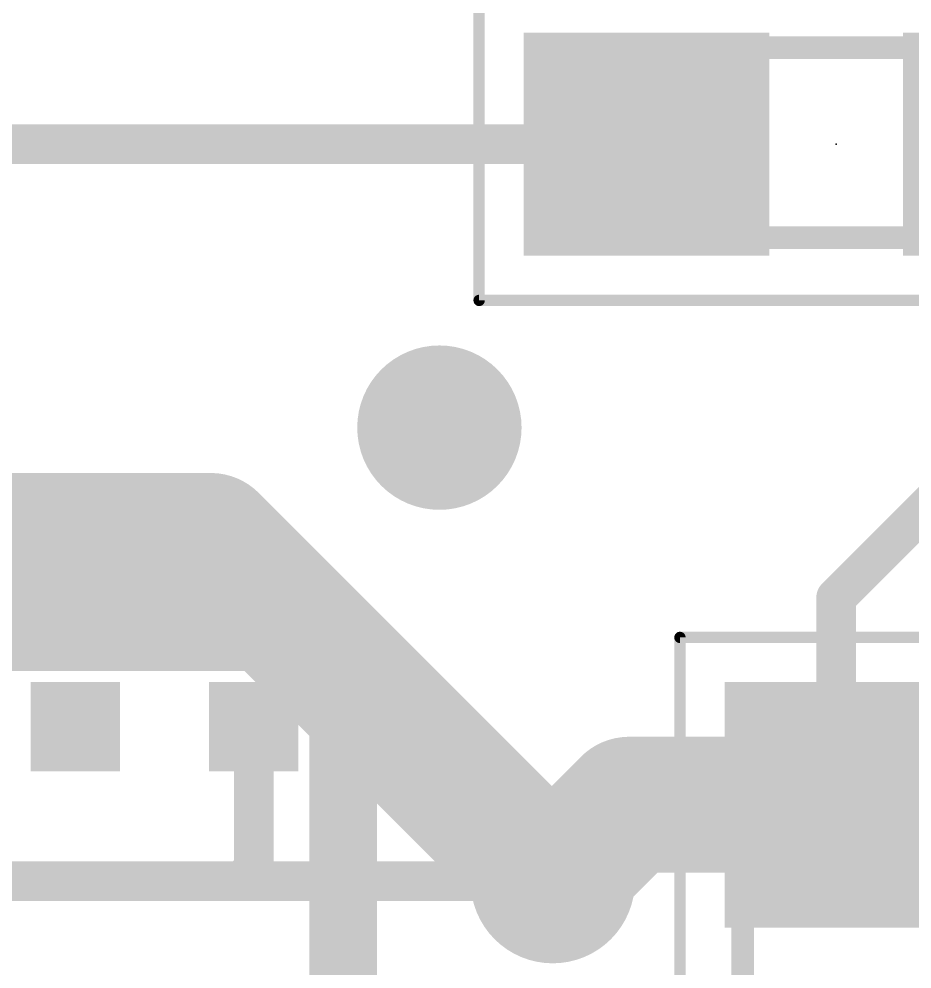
# Model space of a CAD drawing. Extents: x -37 to 70, y -13 to 33.
# Drawn here: x 12.848 to 16.85, y 12.814 to 17.071 of the extents above; entities that cross this region are included whole.
import ezdxf

# ---------------------------------------------------------------- set-up
doc = ezdxf.new("R2010")
doc.units = 0
for name, color, linetype in [('1', 12, 'CONTINUOUS'), ('16', 132, 'CONTINUOUS'), ('18', 110, 'CONTINUOUS'), ('21', 41, 'CONTINUOUS'), ('23', 53, 'CONTINUOUS'), ('39', 12, 'CONTINUOUS'), ('51', 53, 'CONTINUOUS')]:
    doc.layers.add(name, color=color, linetype=linetype)

# ---------------------------------------------------------------- blocks, each defined once
blk = doc.blocks.new('RECT')
blk.add_solid([(-0.5, -0.5), (0.5, -0.5), (-0.5, 0.5), (0.5, 0.5)])
blk = doc.blocks.new('ROUNDV')
at = {"const_width": 0.5}
blk.add_lwpolyline([(0, -0.25, 1), (0, 0.25, 1), (0, -0.25)], format="xyb", dxfattribs=at)

msp = doc.modelspace()

# ---------------------------------------------------------------- linework, layer by layer
at = {"layer": '1'}
for points, const_width in [([(15.66, 16.51), (11.5, 16.51)], 0.1778), ([(16.51, 14.478), (17.36, 15.328)], 0.1778), ([(16.51, 13.55), (16.51, 14.478)], 0.1778), ([(13.9, 13.9), (13.9, 13.265)], 0.1778), ([(15.582, 13.55), (15.24, 13.208)], 0.6096), ([(15.582, 13.55), (16.51, 13.55)], 0.6096), ([(16.51, 13.55), (17.438, 13.55)], 0.6096), ([(13.9, 13.265), (13.843, 13.208)], 0.1778), ([(12.319, 13.208), (13.843, 13.208)], 0.1778), ([(15.24, 13.208), (13.843, 13.208)], 0.1778)]:
    msp.add_lwpolyline(points, dxfattribs=dict(at, const_width=const_width))
for points, const_width in [([(15.66, 16.4656, 1), (15.66, 16.5545)], 0.0889), ([(16.5545, 14.478, 1), (16.4656, 14.478)], 0.0889), ([(16.4786, 14.5094, 1), (16.5414, 14.4466)], 0.0889), ([(13.9444, 13.9, 1), (13.8556, 13.9)], 0.0889), ([(15.582, 13.7024, 1), (15.582, 13.3976)], 0.3048), ([(15.6898, 13.4422, 1), (15.4742, 13.6578)], 0.3048), ([(16.51, 13.7024, 1), (16.51, 13.3976)], 0.3048), ([(16.51, 13.3976, 1), (16.51, 13.7024)], 0.3048), ([(16.4656, 13.55, 1), (16.5545, 13.55)], 0.0889), ([(15.1322, 13.3158, 1), (15.3478, 13.1002)], 0.3048), ([(13.9314, 13.2336, 1), (13.8686, 13.2964)], 0.0889), ([(13.8116, 13.2394, 1), (13.8744, 13.1766)], 0.0889), ([(13.843, 13.2524, 1), (13.843, 13.1636)], 0.0889), ([(13.843, 13.1636, 1), (13.843, 13.2524)], 0.0889), ([(13.8556, 13.265, 1), (13.9444, 13.265)], 0.0889), ([(15.24, 13.1636, 1), (15.24, 13.2524)], 0.0889)]:
    msp.add_lwpolyline(points, format="xyb", dxfattribs=dict(at, const_width=const_width))
at = {"layer": '16'}
for points, const_width in [([(10.668, 14.732), (13.707, 14.732)], 0.6096), ([(15.231, 13.208), (13.707, 14.732)], 0.6096), ([(15.231, 13.208), (15.24, 13.208)], 0.1778)]:
    msp.add_lwpolyline(points, dxfattribs=dict(at, const_width=const_width))
for points, const_width in [([(13.8147, 14.8398, 1), (13.5992, 14.6242)], 0.3048), ([(13.707, 14.5796, 1), (13.707, 14.8844)], 0.3048), ([(15.1232, 13.1002, 1), (15.3387, 13.3158)], 0.3048), ([(15.231, 13.2524, 1), (15.231, 13.1636)], 0.0889), ([(15.24, 13.1636, 1), (15.24, 13.2524)], 0.0889)]:
    msp.add_lwpolyline(points, format="xyb", dxfattribs=dict(at, const_width=const_width))
at = {"layer": '21', "const_width": 0.2032}
for points in [[(14.35, 14.35), (11.05, 14.35)], [(14.35, 14.35), (14.35, 11.05)]]:
    msp.add_lwpolyline(points, dxfattribs=at)
at = {"layer": '21', "const_width": 0.1016}
for points in [[(14.4008, 14.35, 1), (14.2992, 14.35)], [(14.35, 14.2992, 1), (14.35, 14.4008)]]:
    msp.add_lwpolyline(points, format="xyb", dxfattribs=at)
at = {"layer": '23'}
msp.add_point((16.51, 16.51), dxfattribs=at)
at = {"layer": '39', "const_width": 0.0508}
for points in [[(14.91, 15.81), (14.91, 17.21)], [(18.11, 15.81), (14.91, 15.81)], [(15.81, 11.1), (15.81, 14.3)], [(15.81, 14.3), (17.21, 14.3)]]:
    msp.add_lwpolyline(points, dxfattribs=at)
at = {"layer": '39', "const_width": 0.0254}
for points in [[(14.91, 15.8227, 1), (14.91, 15.7973)], [(14.8973, 15.81, 1), (14.9227, 15.81)], [(15.8227, 14.3, 1), (15.7973, 14.3)], [(15.81, 14.3127, 1), (15.81, 14.2873)]]:
    msp.add_lwpolyline(points, format="xyb", dxfattribs=at)
at = {"layer": '51', "const_width": 0.1016}
for points in [[(16.154, 16.942), (16.866, 16.942)], [(16.154, 16.091), (16.866, 16.091)], [(11.2, 14.2), (14.2, 14.2)], [(14.2, 14.2), (14.2, 11.2)], [(16.091, 13.056), (16.091, 12.344)]]:
    msp.add_lwpolyline(points, dxfattribs=at)
at = {"layer": '51', "const_width": 0.0508}
for points in [[(16.154, 16.9674, 1), (16.154, 16.9166)], [(16.866, 16.9166, 1), (16.866, 16.9674)], [(16.154, 16.1164, 1), (16.154, 16.0656)], [(16.866, 16.0656, 1), (16.866, 16.1164)], [(14.2254, 14.2, 1), (14.1746, 14.2)], [(14.2, 14.1746, 1), (14.2, 14.2254)], [(16.1164, 13.056, 1), (16.0656, 13.056)]]:
    msp.add_lwpolyline(points, format="xyb", dxfattribs=at)

# ---------------------------------------------------------------- block references
at = {"layer": '1', "xscale": 1.1}
for p in [(15.66, 16.51), (17.36, 16.51)]:
    msp.add_blockref('RECT', p, dxfattribs=at)
at = {"layer": '1', "xscale": 0.4, "yscale": 0.4, "rotation": 270}
for p in [(13.1, 13.9), (13.9, 13.9)]:
    msp.add_blockref('RECT', p, dxfattribs=at)
at = {"layer": '1', "xscale": 1.1, "rotation": 270}
msp.add_blockref('RECT', (16.51, 13.55), dxfattribs=at)
at = {"layer": '18', "xscale": 0.7366, "yscale": 0.7366}
for p in [(14.732, 15.24), (14.732, 15.24), (15.24, 13.208), (15.24, 13.208)]:
    msp.add_blockref('ROUNDV', p, dxfattribs=at)
at = {"layer": '51', "xscale": 0.5001, "yscale": 0.95}
for p in [(15.9219, 16.5151), (17.0903, 16.5151)]:
    msp.add_blockref('RECT', p, dxfattribs=at)
at = {"layer": '51', "xscale": 0.5001, "yscale": 0.95, "rotation": 270}
msp.add_blockref('RECT', (16.5151, 13.2881), dxfattribs=at)

doc.saveas('drawing.dxf')
